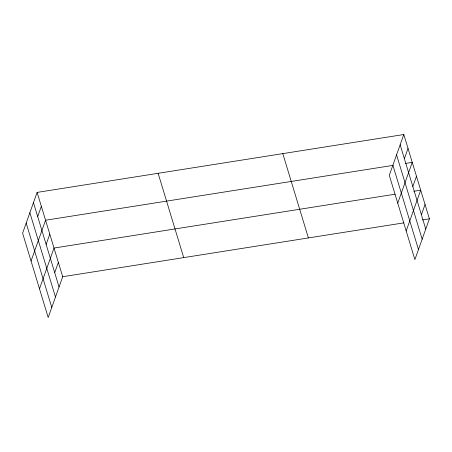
<?xml version="1.0" encoding="UTF-8"?>
<svg xmlns="http://www.w3.org/2000/svg" width="452" height="452" viewBox="0 0 452 452"><rect width="100%" height="100%" fill="white"/><g stroke="black" fill="none" stroke-linecap="round" stroke-linejoin="round"><path stroke-width="0.68" d="M37.115 192.405L22.6 233.17L48.194 317.479L62.709 276.714L37.115 192.405L403.805 134.521L429.4 218.83L414.885 259.595L389.291 175.286L403.805 134.521M37.685 216.576L41.341 206.315M31.047 260.99L45.562 220.226L392.89 165.398M46.132 244.396L49.782 234.136M39.493 288.811L54.008 248.046L395.116 194.202M54.703 272.641L58.359 262.38M404.376 158.692L408.032 148.431M397.737 203.106L412.252 162.341L405.337 163.438M412.823 186.512L416.473 176.252M406.184 230.932L420.699 190.168L413.783 191.258M421.394 214.756L425.049 204.496M62.709 276.714L403.817 222.87M422.484 219.921L429.4 218.83M400.156 144.781L425.744 229.091M396.568 154.85L422.162 239.159M392.878 165.217L418.467 249.527M282.799 153.623L308.394 237.933M158.127 173.302L183.715 257.612M33.465 202.665L59.054 286.975M29.877 212.734L55.472 297.037M26.182 223.102L51.777 307.411"/></g></svg>
